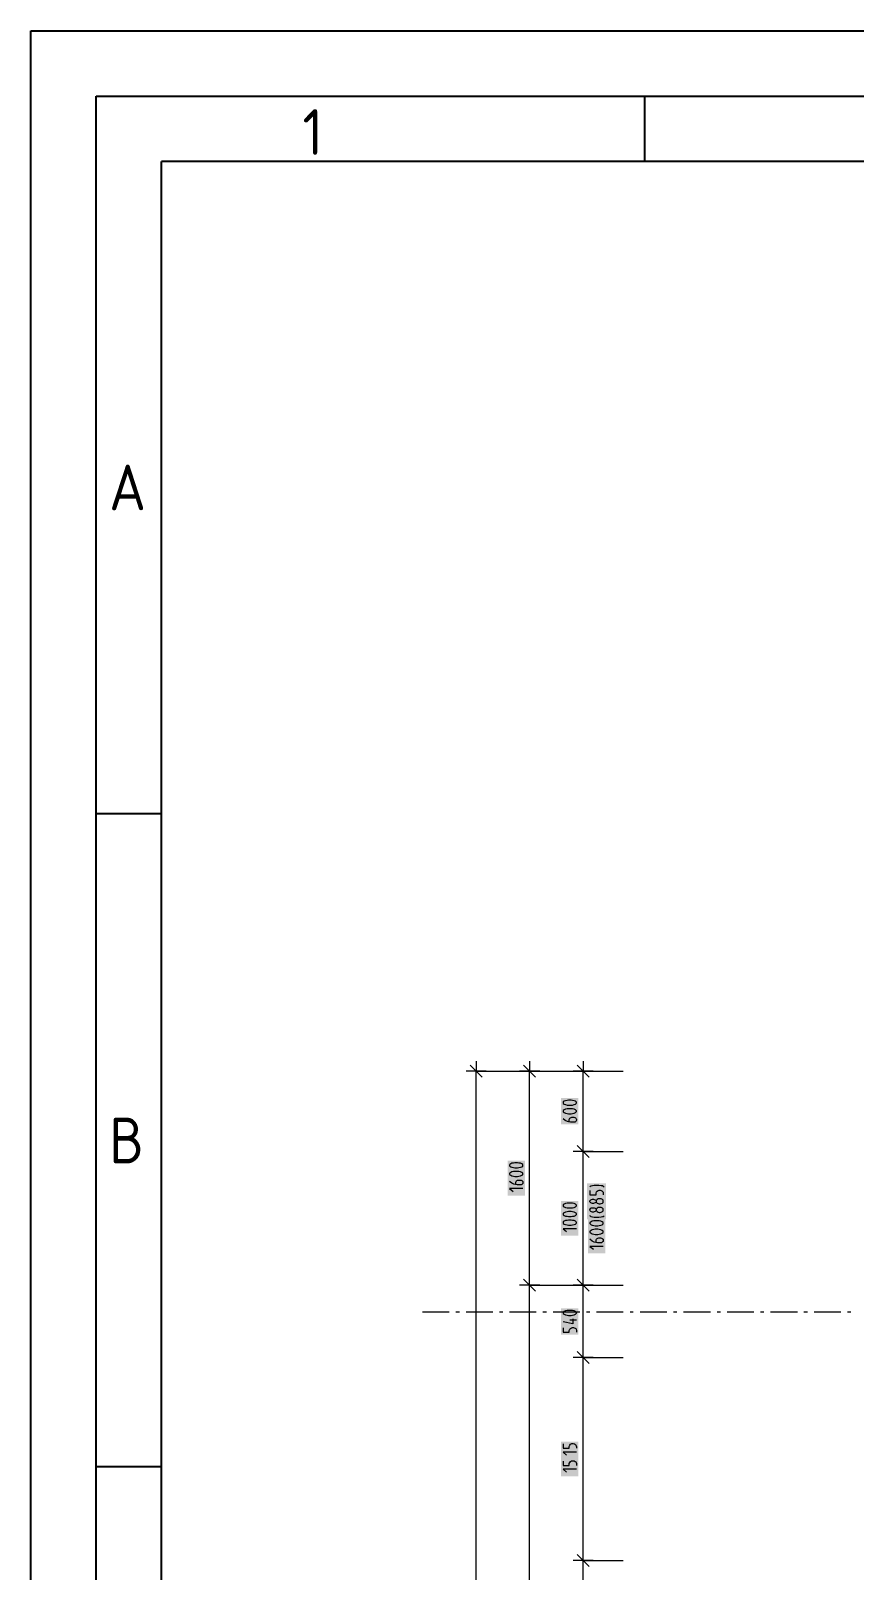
# Model space of a CAD drawing. Header units: millimetres. Extents: x 0 to 594, y 0 to 420.
# Drawn here: x 0 to 63.1, y 302.1 to 420 of the extents above; entities that cross this region are included whole.
import ezdxf

# ---------------------------------------------------------------- set-up
doc = ezdxf.new("R2010")
doc.units = ezdxf.units.MM
doc.header["$LTSCALE"] = 8
for name, color, linetype in [('035', 5, 'Continuous'), ('07', 7, 'Continuous'), ('PDF_Koty delkove', 7, 'Continuous'), ('PDF_Osy hlavni', 7, 'Continuous')]:
    doc.layers.add(name, color=color, linetype=linetype)
doc.styles.add('ISO Proportional', font='isocp.shx')

# ---------------------------------------------------------------- blocks, each defined once
blk = doc.blocks.new('IEC_border_a2')
at = {"layer": '035'}
for p, q in [((47, 415), (47, 410)), ((10, 10), (10, 410)), ((584, 410), (10, 410)), ((9.98, 360.04), (5, 360.04)), ((9.98, 310.04), (5, 310.04))]:
    blk.add_line(p, q, dxfattribs=at)
blk.add_lwpolyline([(0, 420), (594, 420), (594, 0), (0, 0)], close=True, dxfattribs=at)
at = {"layer": '07'}
blk.add_lwpolyline([(5, 415), (589, 415), (589, 5), (5, 5)], close=True, dxfattribs=at)
at = {"layer": '035', "style": 'ISO Proportional'}
for s, p in [('1', (20.81, 410.5)), ('A', (6, 383.29)), ('B', (6, 333.29))]:
    blk.add_text(s, height=3.5, dxfattribs=at).set_placement(p)

msp = doc.modelspace()

# ---------------------------------------------------------------- linework, layer by layer
at = {"layer": 'PDF_Koty delkove', "lineweight": 18}
for points in [[(34.56, 339.89), (33.64, 340.81)], [(34.1, 341.12), (34.1, 340.35), (40.42, 340.35)], [(38.66, 339.89), (37.74, 340.81)], [(38.2, 341.12), (38.2, 340.35), (42.85, 340.35)], [(42.76, 339.89), (41.84, 340.81)], [(42.3, 341.12), (42.3, 340.35), (45.37, 340.35)], [(34.87, 340.35), (34.1, 340.35), (33.33, 340.35)], [(34.1, 111.67), (34.1, 340.35)], [(38.97, 340.35), (38.2, 340.35), (37.43, 340.35)], [(38.2, 111.67), (38.2, 128.07), (38.2, 267.11), (38.2, 323.95), (38.2, 340.35)], [(43.07, 340.35), (42.3, 340.35), (41.53, 340.35)], [(42.3, 267.11), (42.3, 274.7), (42.3, 284.95), (42.3, 292.64), (42.3, 302.89), (42.3, 318.42), (42.3, 323.95), (42.3, 334.2), (42.3, 340.35)], [(41.38, 337.47), (41.17, 337.47), (41.07, 337.45), (40.95, 337.43), (40.85, 337.38), (40.78, 337.33), (40.76, 337.3), (40.76, 337.25), (40.78, 337.22), (40.85, 337.17), (40.95, 337.13), (41.07, 337.1), (41.17, 337.08), (41.38, 337.08), (41.48, 337.1), (41.6, 337.13), (41.7, 337.17), (41.77, 337.22), (41.79, 337.25), (41.79, 337.3), (41.77, 337.33), (41.7, 337.38)], [(41.7, 337.38), (41.6, 337.43), (41.48, 337.45), (41.38, 337.47)], [(41.24, 336.45), (41.24, 336.65), (41.26, 336.7), (41.29, 336.74), (41.33, 336.77), (41.38, 336.8), (41.44, 336.81), (41.58, 336.81), (41.65, 336.8), (41.7, 336.77), (41.74, 336.74), (41.77, 336.7), (41.79, 336.65), (41.79, 336.59), (41.77, 336.54), (41.74, 336.5), (41.7, 336.47), (41.65, 336.44), (41.58, 336.43), (41.34, 336.43), (41.1, 336.48), (40.93, 336.56), (40.76, 336.7)], [(43.07, 334.2), (42.3, 334.2), (41.53, 334.2)], [(42.76, 333.74), (41.84, 334.66)], [(42.3, 334.2), (45.37, 334.2)], [(37.28, 332.67), (37.07, 332.67), (36.97, 332.66), (36.85, 332.63), (36.75, 332.59), (36.68, 332.53), (36.66, 332.51), (36.66, 332.45), (36.68, 332.42), (36.75, 332.37), (36.85, 332.33), (36.97, 332.3), (37.07, 332.29), (37.28, 332.29), (37.38, 332.3), (37.5, 332.33), (37.6, 332.37), (37.67, 332.42), (37.69, 332.45), (37.69, 332.51), (37.67, 332.53), (37.6, 332.59), (37.5, 332.63), (37.38, 332.66), (37.28, 332.67)], [(37.14, 331.66), (37.14, 331.85), (37.16, 331.9), (37.19, 331.95), (37.23, 331.97), (37.28, 332), (37.35, 332.01), (37.48, 332.01), (37.55, 332), (37.6, 331.97), (37.64, 331.95), (37.67, 331.9), (37.69, 331.85), (37.69, 331.8), (37.67, 331.74), (37.64, 331.7), (37.6, 331.67), (37.55, 331.64), (37.48, 331.63), (37.24, 331.63), (37, 331.68), (36.83, 331.77), (36.66, 331.9)], [(37.69, 331.36), (36.66, 331.36), (36.93, 331.14)], [(42.81, 331.5), (42.85, 331.53), (42.91, 331.57)], [(42.81, 331.2), (42.81, 330.87), (43.29, 330.87), (43.29, 331.01), (43.32, 331.1), (43.38, 331.16), (43.46, 331.21), (43.53, 331.23), (43.6, 331.23), (43.67, 331.21), (43.73, 331.19), (43.79, 331.14), (43.82, 331.09), (43.84, 331.01), (43.84, 330.87)], [(42.91, 331.57), (43.02, 331.6), (43.15, 331.61), (43.49, 331.61), (43.67, 331.6), (43.77, 331.58), (43.84, 331.55), (43.9, 331.5)], [(43.29, 330.32), (43.27, 330.3), (43.22, 330.26), (43.15, 330.23), (43.08, 330.22), (43.02, 330.22), (42.95, 330.23), (42.88, 330.26), (42.83, 330.31), (42.81, 330.35), (42.81, 330.41), (42.83, 330.45), (42.88, 330.5), (42.95, 330.53), (43.02, 330.54), (43.08, 330.54), (43.15, 330.53), (43.22, 330.5), (43.27, 330.46), (43.29, 330.43), (43.29, 330.32), (43.31, 330.3), (43.36, 330.24), (43.44, 330.2), (43.53, 330.19), (43.6, 330.19), (43.68, 330.2), (43.77, 330.24), (43.82, 330.3), (43.84, 330.35), (43.84, 330.41), (43.82, 330.46), (43.77, 330.52), (43.68, 330.56), (43.6, 330.57)], [(43.6, 330.57), (43.53, 330.57), (43.44, 330.56), (43.36, 330.52), (43.31, 330.46), (43.29, 330.43)], [(41.38, 329.6), (41.17, 329.6), (41.07, 329.58), (40.95, 329.55), (40.85, 329.51), (40.78, 329.46), (40.76, 329.43), (40.76, 329.38), (40.78, 329.35), (40.85, 329.29), (40.95, 329.25), (41.07, 329.23), (41.17, 329.21), (41.38, 329.21), (41.48, 329.23), (41.6, 329.25), (41.7, 329.29), (41.77, 329.35), (41.79, 329.38), (41.79, 329.43), (41.77, 329.46), (41.7, 329.51), (41.6, 329.55), (41.48, 329.58)], [(41.48, 329.58), (41.38, 329.6)], [(43.29, 329.67), (43.27, 329.64), (43.22, 329.6), (43.15, 329.57), (43.08, 329.56), (43.02, 329.56), (42.95, 329.57), (42.88, 329.6), (42.83, 329.66), (42.81, 329.7), (42.81, 329.75), (42.83, 329.79), (42.88, 329.85), (42.95, 329.87), (43.02, 329.89), (43.08, 329.89), (43.15, 329.87), (43.22, 329.85), (43.27, 329.81), (43.29, 329.78)], [(43.67, 329.16), (43.49, 329.15), (43.15, 329.15), (43.02, 329.16), (42.91, 329.19), (42.85, 329.23), (42.81, 329.26)], [(43.9, 329.26), (43.84, 329.2), (43.77, 329.18), (43.67, 329.16)], [(41.79, 328.28), (40.76, 328.28), (41.03, 328.06)], [(43.22, 328.24), (43.12, 328.22), (43, 328.2), (42.9, 328.15), (42.83, 328.1), (42.81, 328.07), (42.81, 328.02), (42.83, 327.99), (42.9, 327.94), (43, 327.9), (43.12, 327.87), (43.22, 327.85), (43.43, 327.85), (43.53, 327.87), (43.65, 327.9), (43.75, 327.94), (43.82, 327.99), (43.84, 328.02), (43.84, 328.07), (43.82, 328.1), (43.75, 328.15), (43.65, 328.2), (43.53, 328.22), (43.43, 328.24)], [(43.43, 328.24), (43.22, 328.24)], [(43.29, 327.23), (43.29, 327.42), (43.31, 327.47), (43.34, 327.51), (43.38, 327.54), (43.43, 327.57), (43.49, 327.58), (43.63, 327.58), (43.7, 327.57), (43.75, 327.54), (43.79, 327.51), (43.82, 327.47), (43.84, 327.42), (43.84, 327.36), (43.82, 327.31), (43.79, 327.27), (43.75, 327.24), (43.7, 327.21), (43.63, 327.2), (43.39, 327.2), (43.15, 327.25), (42.98, 327.33), (42.81, 327.47)], [(43.84, 326.92), (42.81, 326.92), (43.08, 326.71)], [(38.66, 323.49), (37.74, 324.41)], [(42.76, 323.49), (41.84, 324.41)], [(38.97, 323.95), (38.2, 323.95), (37.43, 323.95)], [(38.2, 323.95), (42.85, 323.95)], [(43.07, 323.95), (42.3, 323.95), (41.53, 323.95)], [(42.3, 323.95), (43.97, 323.95), (44.01, 323.95), (45.37, 323.95)], [(41.38, 322.03), (41.17, 322.03), (41.07, 322.02), (40.95, 321.99), (40.85, 321.95), (40.78, 321.9), (40.76, 321.87), (40.76, 321.81), (40.78, 321.79), (40.85, 321.73), (40.95, 321.69), (41.07, 321.66), (41.17, 321.65), (41.38, 321.65), (41.48, 321.66), (41.6, 321.69), (41.7, 321.73), (41.77, 321.79), (41.79, 321.81), (41.79, 321.87), (41.77, 321.9), (41.7, 321.95), (41.6, 321.99), (41.48, 322.02)], [(41.48, 322.02), (41.38, 322.03)], [(41.51, 321.37), (41.51, 320.99), (40.76, 321.16)], [(40.76, 320.69), (40.76, 320.36), (41.24, 320.36), (41.24, 320.5), (41.27, 320.59), (41.33, 320.65), (41.41, 320.7), (41.48, 320.72), (41.55, 320.72), (41.62, 320.7), (41.68, 320.68), (41.74, 320.64), (41.77, 320.58), (41.79, 320.5), (41.79, 320.36)], [(41.79, 321.27), (41.27, 321.27)], [(43.07, 318.42), (42.3, 318.42), (41.53, 318.42)], [(42.76, 317.95), (41.84, 318.88)], [(42.3, 318.42), (43.91, 318.42)], [(43.91, 318.42), (43.96, 318.42), (45.37, 318.42)], [(41.79, 311.17), (40.76, 311.17), (41.03, 310.95)], [(40.76, 310.49), (40.76, 310.16), (41.24, 310.16), (41.24, 310.3), (41.27, 310.39), (41.33, 310.45), (41.41, 310.5), (41.48, 310.51), (41.55, 310.51), (41.62, 310.5), (41.68, 310.47), (41.74, 310.43), (41.77, 310.38), (41.79, 310.3), (41.79, 310.16)], [(41.79, 309.86), (40.76, 309.86), (41.03, 309.64)], [(42.76, 302.43), (41.84, 303.35)], [(43.07, 302.89), (42.3, 302.89), (41.53, 302.89)], [(42.3, 302.89), (43.76, 302.89), (43.8, 302.89), (45.37, 302.89)]]:
    msp.add_lwpolyline(points, dxfattribs=at)
for points in [[(41.38, 338.12), (41.17, 338.12), (41.07, 338.11), (40.95, 338.08), (40.85, 338.04), (40.78, 337.99), (40.76, 337.96), (40.76, 337.91), (40.78, 337.88), (40.85, 337.82), (40.95, 337.78), (41.07, 337.75), (41.17, 337.74), (41.38, 337.74), (41.48, 337.75), (41.6, 337.78), (41.7, 337.82), (41.77, 337.88), (41.79, 337.91), (41.79, 337.96), (41.77, 337.99), (41.7, 338.04), (41.6, 338.08), (41.48, 338.11)], [(37.28, 333.33), (37.07, 333.33), (36.97, 333.31), (36.85, 333.29), (36.75, 333.25), (36.68, 333.19), (36.66, 333.16), (36.66, 333.11), (36.68, 333.08), (36.75, 333.03), (36.85, 332.99), (36.97, 332.96), (37.07, 332.94), (37.28, 332.94), (37.38, 332.96), (37.5, 332.99), (37.6, 333.03), (37.67, 333.08), (37.69, 333.11), (37.69, 333.16), (37.67, 333.19), (37.6, 333.25), (37.5, 333.29), (37.38, 333.31)], [(41.38, 330.25), (41.17, 330.25), (41.07, 330.24), (40.95, 330.21), (40.85, 330.17), (40.78, 330.12), (40.76, 330.09), (40.76, 330.03), (40.78, 330.01), (40.85, 329.95), (40.95, 329.91), (41.07, 329.88), (41.17, 329.87), (41.38, 329.87), (41.48, 329.88), (41.6, 329.91), (41.7, 329.95), (41.77, 330.01), (41.79, 330.03), (41.79, 330.09), (41.77, 330.12), (41.7, 330.17), (41.6, 330.21), (41.48, 330.24)], [(41.38, 328.94), (41.17, 328.94), (41.07, 328.92), (40.95, 328.9), (40.85, 328.86), (40.78, 328.8), (40.76, 328.77), (40.76, 328.72), (40.78, 328.69), (40.85, 328.64), (40.95, 328.6), (41.07, 328.57), (41.17, 328.55), (41.38, 328.55), (41.48, 328.57), (41.6, 328.6), (41.7, 328.64), (41.77, 328.69), (41.79, 328.72), (41.79, 328.77), (41.77, 328.8), (41.7, 328.86), (41.6, 328.9), (41.48, 328.92)], [(43.43, 328.89), (43.22, 328.89), (43.12, 328.88), (43, 328.85), (42.9, 328.81), (42.83, 328.76), (42.81, 328.73), (42.81, 328.67), (42.83, 328.65), (42.9, 328.59), (43, 328.55), (43.12, 328.52), (43.22, 328.51), (43.43, 328.51), (43.53, 328.52), (43.65, 328.55), (43.75, 328.59), (43.82, 328.65), (43.84, 328.67), (43.84, 328.73), (43.82, 328.76), (43.75, 328.81), (43.65, 328.85), (43.53, 328.88)], [(43.6, 329.91), (43.53, 329.91), (43.44, 329.9), (43.36, 329.86), (43.31, 329.81), (43.29, 329.78), (43.29, 329.67), (43.31, 329.64), (43.36, 329.59), (43.44, 329.55), (43.53, 329.53), (43.6, 329.53), (43.68, 329.55), (43.77, 329.59), (43.82, 329.64), (43.84, 329.7), (43.84, 329.75), (43.82, 329.81), (43.77, 329.86), (43.68, 329.9)]]:
    msp.add_lwpolyline(points, close=True, dxfattribs=at)
msp.add_lwpolyline([(40.76, 311.8), (40.76, 311.47), (41.24, 311.47), (41.24, 311.61), (41.27, 311.71, -0.843813), (41.79, 311.47)], format="xyb", dxfattribs=at)
at = {"layer": 'PDF_Koty delkove', "color": 7, "lineweight": 18, "true_color": 0xffffff, "transparency": 33554559}
for points in [[(41.94, 336.27), (41.94, 338.28), (40.61, 336.27), (40.61, 338.28)], [(37.84, 330.82), (37.84, 333.48), (36.51, 330.82), (36.51, 333.48)], [(44.06, 328.99), (44.06, 331.76), (42.59, 328.99), (42.59, 331.76)], [(41.94, 327.74), (41.94, 330.41), (40.61, 327.74), (40.61, 330.41)], [(43.99, 326.39), (43.99, 329.05), (42.66, 326.39), (42.66, 329.05)], [(41.94, 320.18), (41.94, 322.19), (40.61, 320.18), (40.61, 322.19)], [(41.94, 309.32), (41.94, 311.98), (40.61, 309.32), (40.61, 311.98)]]:
    msp.add_solid(points, dxfattribs=at)
at = {"layer": 'PDF_Osy hlavni', "lineweight": 18}
for points in [[(32.05, 321.9), (30, 321.9)], [(32.82, 321.9), (32.56, 321.9)], [(35.38, 321.9), (33.33, 321.9)], [(36.15, 321.9), (35.89, 321.9)], [(38.71, 321.9), (36.66, 321.9)], [(39.48, 321.9), (39.22, 321.9)], [(42.04, 321.9), (39.99, 321.9)], [(42.81, 321.9), (42.56, 321.9)], [(45.37, 321.9), (43.32, 321.9)], [(46.14, 321.9), (45.89, 321.9)], [(48.71, 321.9), (46.66, 321.9)], [(49.47, 321.9), (49.22, 321.9)], [(52.04, 321.9), (49.99, 321.9)], [(52.81, 321.9), (52.55, 321.9)], [(55.37, 321.9), (53.32, 321.9)], [(56.14, 321.9), (55.88, 321.9)], [(58.7, 321.9), (56.65, 321.9)], [(59.47, 321.9), (59.21, 321.9)], [(62.03, 321.9), (59.98, 321.9)], [(62.8, 321.9), (62.54, 321.9)]]:
    msp.add_lwpolyline(points, dxfattribs=at)

# ---------------------------------------------------------------- block references
msp.add_blockref('IEC_border_a2', (0, 0))

doc.saveas('drawing.dxf')
